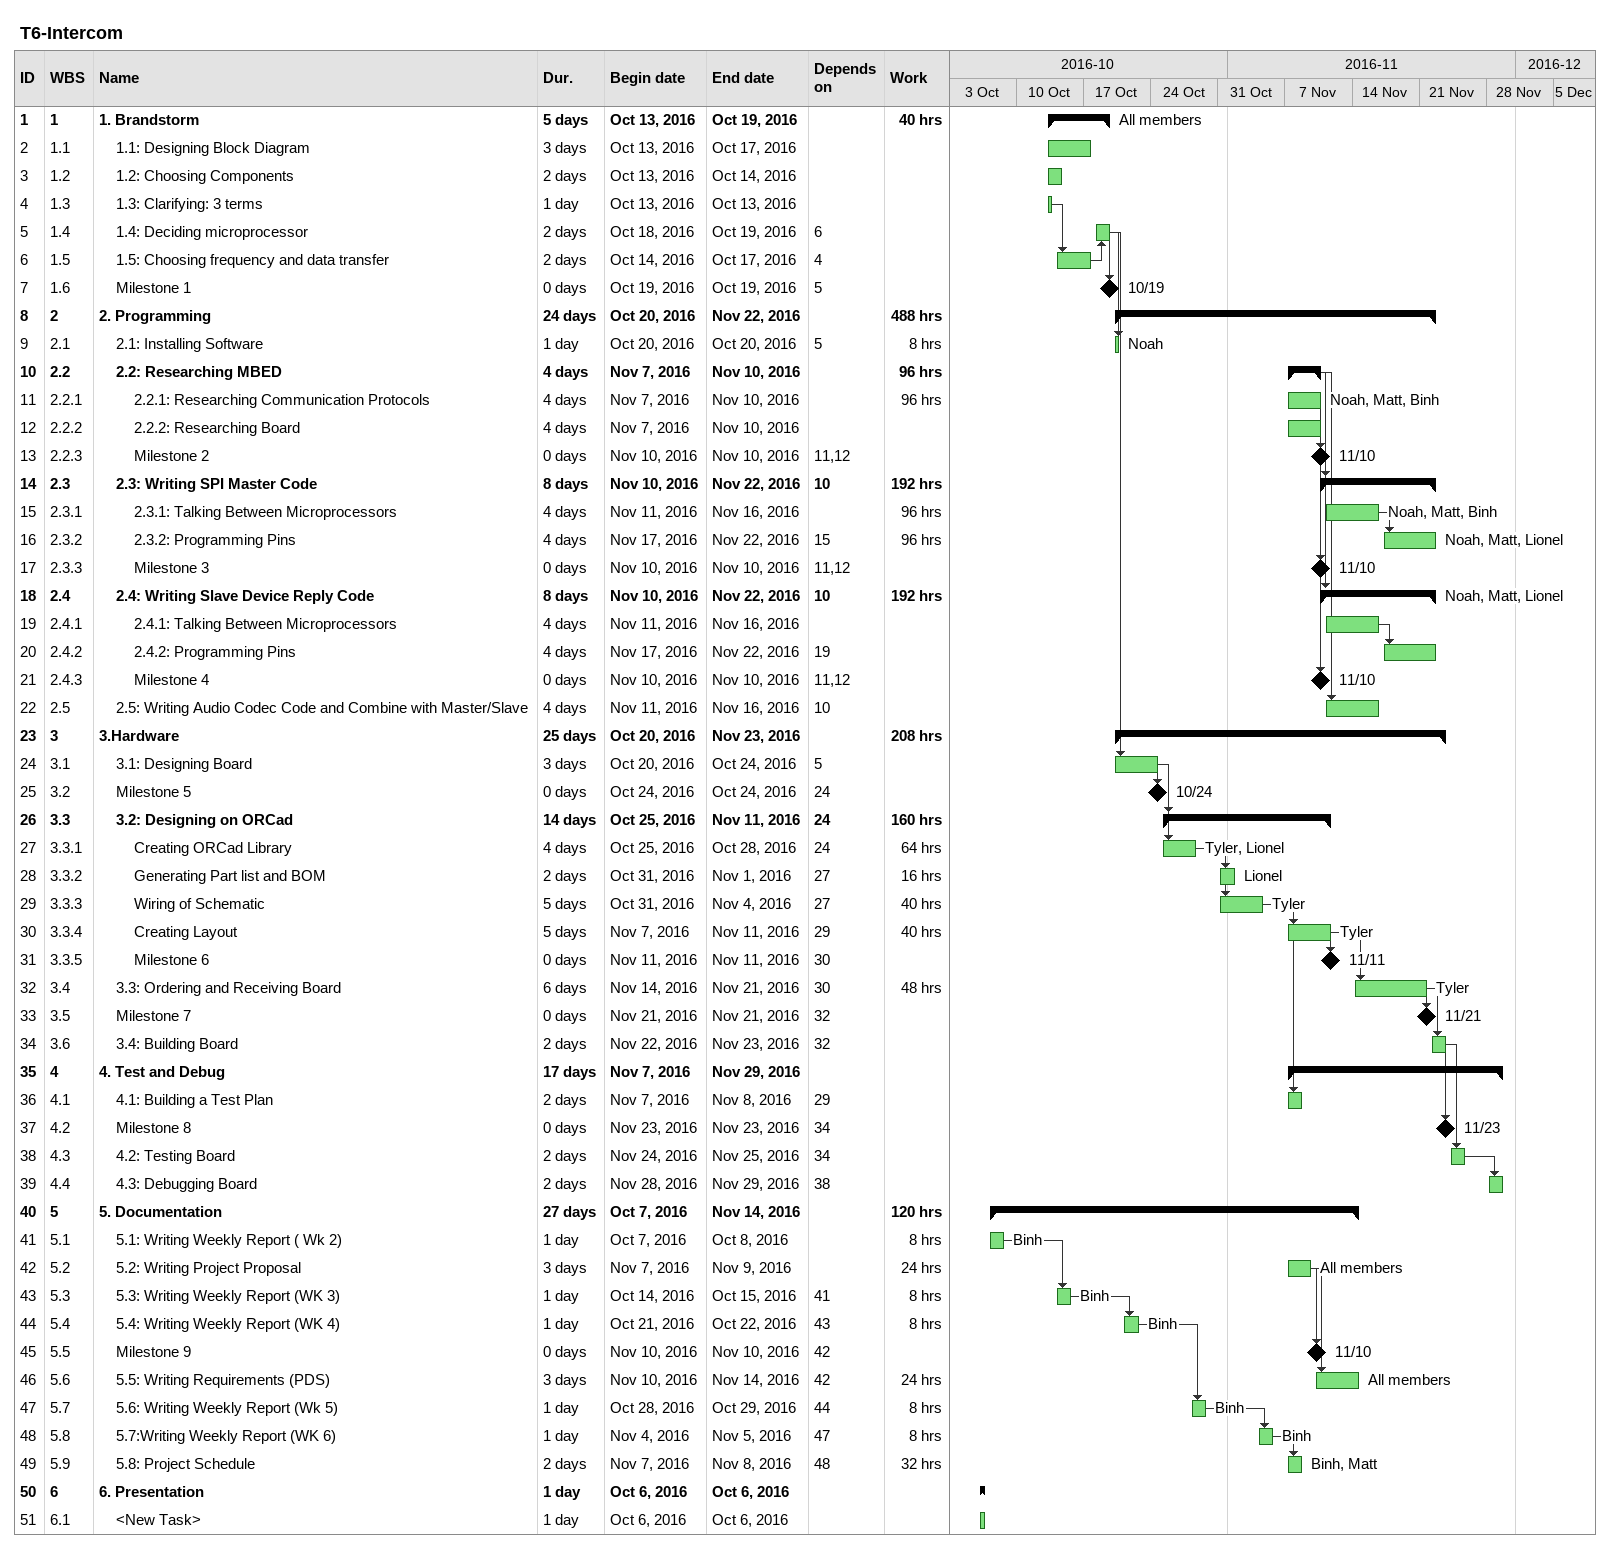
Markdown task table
T6-Intercom

| ID | WBS | Task | Duration | Start | Finish | Predecessors | Resources | Work (h) |
|---|---|---|---|---|---|---|---|---|
| 1 | 1 | **1. Brandstorm** | 5d | 2016-10-13 | 2016-10-19 |  | All members | 40 |
| 2 | 1.1 | 1.1: Designing Block Diagram | 3d | 2016-10-13 | 2016-10-17 |  |  |  |
| 3 | 1.2 | 1.2: Choosing Components | 2d | 2016-10-13 | 2016-10-14 |  |  |  |
| 4 | 1.3 | 1.3: Clarifying: 3 terms | 1d | 2016-10-13 | 2016-10-13 |  |  |  |
| 5 | 1.4 | 1.4: Deciding microprocessor | 2d | 2016-10-18 | 2016-10-19 | 6 |  |  |
| 6 | 1.5 | 1.5: Choosing frequency and data transfer | 2d | 2016-10-14 | 2016-10-17 | 4 |  |  |
| 7 | 1.6 | Milestone 1 | 0d | 2016-10-19 | 2016-10-19 | 5 |  |  |
| 8 | 2 | **2. Programming** | 24d | 2016-10-20 | 2016-11-22 |  |  | 488 |
| 9 | 2.1 | 2.1: Installing Software | 1d | 2016-10-20 | 2016-10-20 | 5 | Noah | 8 |
| 10 | 2.2 | **2.2: Researching MBED** | 4d | 2016-11-07 | 2016-11-10 |  |  | 96 |
| 11 | 2.2.1 | 2.2.1: Researching Communication Protocols | 4d | 2016-11-07 | 2016-11-10 |  | Noah, Matt, Binh | 96 |
| 12 | 2.2.2 | 2.2.2: Researching Board | 4d | 2016-11-07 | 2016-11-10 |  |  |  |
| 13 | 2.2.3 | Milestone 2 | 0d | 2016-11-10 | 2016-11-10 | 11, 12 |  |  |
| 14 | 2.3 | **2.3: Writing SPI Master Code** | 8d | 2016-11-10 | 2016-11-22 | 10 |  | 192 |
| 15 | 2.3.1 | 2.3.1: Talking Between Microprocessors | 4d | 2016-11-11 | 2016-11-16 |  | Noah, Matt, Binh | 96 |
| 16 | 2.3.2 | 2.3.2: Programming Pins | 4d | 2016-11-17 | 2016-11-22 | 15 | Noah, Matt, Lionel | 96 |
| 17 | 2.3.3 | Milestone 3 | 0d | 2016-11-10 | 2016-11-10 | 11, 12 |  |  |
| 18 | 2.4 | **2.4: Writing Slave Device Reply Code** | 8d | 2016-11-10 | 2016-11-22 | 10 | Noah, Matt, Lionel | 192 |
| 19 | 2.4.1 | 2.4.1: Talking Between Microprocessors | 4d | 2016-11-11 | 2016-11-16 |  |  |  |
| 20 | 2.4.2 | 2.4.2: Programming Pins | 4d | 2016-11-17 | 2016-11-22 | 19 |  |  |
| 21 | 2.4.3 | Milestone 4 | 0d | 2016-11-10 | 2016-11-10 | 11, 12 |  |  |
| 22 | 2.5 | 2.5: Writing Audio Codec Code and Combine with Master/Slave | 4d | 2016-11-11 | 2016-11-16 | 10 |  |  |
| 23 | 3 | **3.Hardware** | 25d | 2016-10-20 | 2016-11-23 |  |  | 208 |
| 24 | 3.1 | 3.1: Designing Board | 3d | 2016-10-20 | 2016-10-24 | 5 |  |  |
| 25 | 3.2 | Milestone 5 | 0d | 2016-10-24 | 2016-10-24 | 24 |  |  |
| 26 | 3.3 | **3.2: Designing on ORCad** | 14d | 2016-10-25 | 2016-11-11 | 24 |  | 160 |
| 27 | 3.3.1 | Creating ORCad Library | 4d | 2016-10-25 | 2016-10-28 | 24 | Tyler, Lionel | 64 |
| 28 | 3.3.2 | Generating Part list and BOM | 2d | 2016-10-31 | 2016-11-01 | 27 | Lionel | 16 |
| 29 | 3.3.3 | Wiring of Schematic | 5d | 2016-10-31 | 2016-11-04 | 27 | Tyler | 40 |
| 30 | 3.3.4 | Creating Layout | 5d | 2016-11-07 | 2016-11-11 | 29 | Tyler | 40 |
| 31 | 3.3.5 | Milestone 6 | 0d | 2016-11-11 | 2016-11-11 | 30 |  |  |
| 32 | 3.4 | 3.3: Ordering and Receiving Board | 6d | 2016-11-14 | 2016-11-21 | 30 | Tyler | 48 |
| 33 | 3.5 | Milestone 7 | 0d | 2016-11-21 | 2016-11-21 | 32 |  |  |
| 34 | 3.6 | 3.4: Building Board | 2d | 2016-11-22 | 2016-11-23 | 32 |  |  |
| 35 | 4 | **4. Test and Debug** | 17d | 2016-11-07 | 2016-11-29 |  |  |  |
| 36 | 4.1 | 4.1: Building a Test Plan | 2d | 2016-11-07 | 2016-11-08 | 29 |  |  |
| 37 | 4.2 | Milestone 8 | 0d | 2016-11-23 | 2016-11-23 | 34 |  |  |
| 38 | 4.3 | 4.2: Testing Board | 2d | 2016-11-24 | 2016-11-25 | 34 |  |  |
| 39 | 4.4 | 4.3: Debugging Board | 2d | 2016-11-28 | 2016-11-29 | 38 |  |  |
| 40 | 5 | **5. Documentation** | 27d | 2016-10-07 | 2016-11-14 |  |  | 120 |
| 41 | 5.1 | 5.1: Writing Weekly Report ( Wk 2) | 1d | 2016-10-07 | 2016-10-08 |  | Binh | 8 |
| 42 | 5.2 | 5.2: Writing Project Proposal | 3d | 2016-11-07 | 2016-11-09 |  | All members | 24 |
| 43 | 5.3 | 5.3: Writing Weekly Report (WK 3) | 1d | 2016-10-14 | 2016-10-15 | 41 | Binh | 8 |
| 44 | 5.4 | 5.4: Writing Weekly Report (WK 4) | 1d | 2016-10-21 | 2016-10-22 | 43 | Binh | 8 |
| 45 | 5.5 | Milestone 9 | 0d | 2016-11-10 | 2016-11-10 | 42 |  |  |
| 46 | 5.6 | 5.5: Writing Requirements (PDS) | 3d | 2016-11-10 | 2016-11-14 | 42 | All members | 24 |
| 47 | 5.7 | 5.6: Writing Weekly Report (Wk 5) | 1d | 2016-10-28 | 2016-10-29 | 44 | Binh | 8 |
| 48 | 5.8 | 5.7:Writing Weekly Report (WK 6) | 1d | 2016-11-04 | 2016-11-05 | 47 | Binh | 8 |
| 49 | 5.9 | 5.8: Project Schedule | 2d | 2016-11-07 | 2016-11-08 | 48 | Binh, Matt | 32 |
| 50 | 6 | **6. Presentation** | 1d | 2016-10-06 | 2016-10-06 |  |  |  |
| 51 | 6.1 | <New Task> | 1d | 2016-10-06 | 2016-10-06 |  |  |  |
